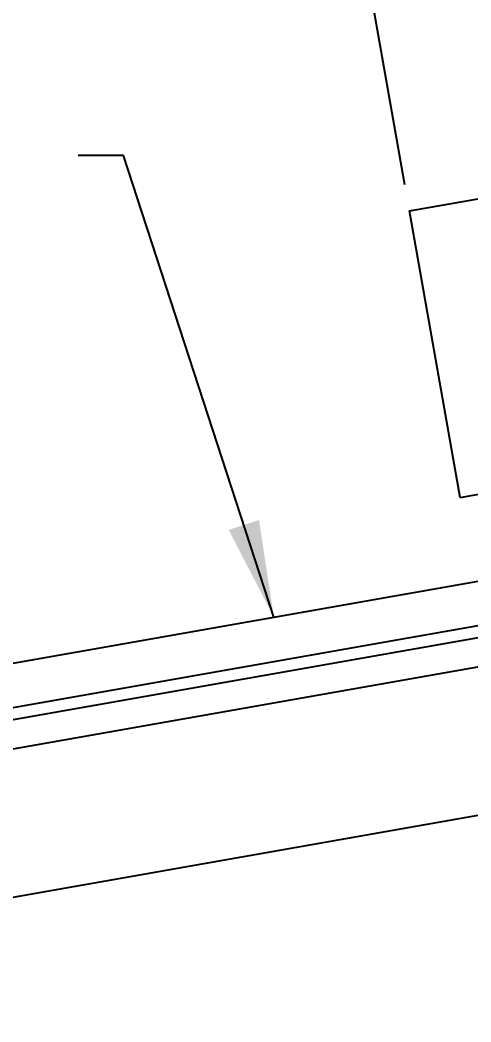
# Model space of a CAD drawing. Header units: inches. Extents: x -33163 to 19162, y -8858 to 30669.
# Drawn here: x -27962.77 to -27960.45, y -486.05 to -480.88 of the extents above; entities that cross this region are included whole.
import ezdxf

# ---------------------------------------------------------------- set-up
doc = ezdxf.new("R2010")
doc.units = ezdxf.units.IN
doc.layers.get('0').update_dxf_attribs({"color": 9, "lineweight": 0})
doc.layers.get('Defpoints').update_dxf_attribs({"color": 254})
for name, color, linetype in [('20 - 7.2 PANEL', 5, 'Continuous'), ('DIM', 7, 'Continuous'), ('PURLIN', 1, 'Continuous'), ('STLA', 12, 'Continuous'), ('TRIM', 4, 'Continuous')]:
    doc.layers.add(name, color=color, linetype=linetype)
doc.styles.add('TEXT', font='SIMPLEX.shx', dxfattribs={"width": 0.75, "height": 0.375})
doc.styles.add('TEXT1', font='ROMANS.shx', dxfattribs={"width": 0.75, "height": 0.375})
doc.dimstyles.new('DETAIL', dxfattribs={"dimscale": 4, "dimtxt": 0.375, "dimasz": 0.0625, "dimexe": 0.0625, "dimexo": 0.0625, "dimgap": 0.0625, "dimtad": 1, "dimdec": 4, "dimzin": 3, "dimdsep": 46, "dimlunit": 4, "dimtxsty": 'TEXT1', "dimblk": 'ARCHTICK', "dimcen": 0.0625, "dimclrd": 7, "dimclre": 7, "dimclrt": 2, "dimadec": 0, "dimazin": 0, "dimtfac": 0.6, "dimtdec": 4, "dimtmove": 0, "dimatfit": 3, "dimfxl": 1, "dimfrac": 2, "dimtolj": 1, "dimtzin": 0, "dimarcsym": 0})
doc.dimstyles.new('DETAIL$7', dxfattribs={"dimscale": 4, "dimtxt": 0.375, "dimasz": 0.125, "dimexe": 0.0625, "dimexo": 0.0625, "dimgap": 0.0625, "dimtad": 1, "dimdec": 4, "dimzin": 3, "dimdsep": 46, "dimlunit": 4, "dimtxsty": 'TEXT', "dimblk": 'ARCHTICK', "dimcen": 0.0625, "dimclrd": 7, "dimclre": 7, "dimclrt": 2, "dimadec": 0, "dimazin": 0, "dimtfac": 0.6, "dimtdec": 4, "dimtmove": 0, "dimatfit": 3, "dimfxl": 1, "dimfrac": 2, "dimtolj": 1, "dimtzin": 0, "dimarcsym": 0})

# ---------------------------------------------------------------- blocks, each defined once
blk = doc.blocks.new('_ArchTick')
at = {"color": 0, "linetype": 'ByBlock', "const_width": 0.15}
blk.add_lwpolyline([(-0.5, -0.5), (0.5, 0.5)], dxfattribs=at)
blk = doc.blocks.new('*D349')
at = {"layer": 'Defpoints', "color": 0, "transparency": 16777216}
for p in [(-27961.3492, -478.5423), (-27960.7429, -481.9806), (-27965.5327, -484.7081)]:
    blk.add_point(p, dxfattribs=at)
at = {"layer": 'DIM', "color": 7, "lineweight": -2, "transparency": 16777216}
for p, q in [((-27960.7863, -481.7344), (-27961.3926, -478.2961)), ((-27966.461, -479.4436), (-27961.3492, -478.5423)), ((-27965.5761, -484.4619), (-27966.5044, -479.1974))]:
    blk.add_line(p, q, dxfattribs=at)
at = {"layer": 'DIM', "color": 7, "lineweight": -2, "transparency": 16777216, "xscale": 0.25, "yscale": 0.25, "zscale": 0.25}
for p, rotation in [((-27961.3492, -478.5423), 10.00000000006434), ((-27966.461, -479.4436), 190.0000000000643)]:
    blk.add_blockref('_ArchTick', p, dxfattribs=dict(at, rotation=rotation))
at = {"layer": 'DIM', "color": 2, "transparency": 16777216, "insert": (-27963.9981, -478.4653), "char_height": 0.375, "attachment_point": 5, "rotation": 10, "style": 'TEXT1'}
blk.add_mtext('\\A1;4 1/2"  ', dxfattribs=at)

msp = doc.modelspace()

# ---------------------------------------------------------------- linework, layer by layer
at = {"layer": '20 - 7.2 PANEL'}
for p, q in [((-27960.76275, -481.86816), (-27947.3136, -479.49671)), ((-27960.50227, -483.34537), (-27947.06673, -480.97632)), ((-27960.50227, -483.34537), (-27960.76275, -481.86816))]:
    msp.add_line(p, q, dxfattribs=at)
at = {"layer": 'PURLIN'}
for p, q in [((-27966.45428, -485.28385), (-27946.9147, -481.83849)), ((-27966.45428, -486.04921), (-27946.78382, -482.58077))]:
    msp.add_line(p, q, dxfattribs=at)
at = {"layer": 'STLA'}
for p, q in [((-27966.45428, -485.07117), (-27952.66697, -482.6401)), ((-27952.71767, -482.7125), (-27966.45428, -485.13464))]:
    msp.add_line(p, q, dxfattribs=at)
at = {"layer": 'TRIM'}
msp.add_line((-27965.68891, -484.70809), (-27954.85603, -482.79796), dxfattribs=at)

# ---------------------------------------------------------------- dimensions: what is measured, and where the dimension line sits
at = {"layer": 'DIM'}
dim = msp.add_linear_dim(base=(-27961.34919, -478.54225), p1=(-27965.53269, -484.70809), p2=(-27960.74291, -481.98065), angle=10, text='4 1/2"  ', dimstyle='DETAIL', dxfattribs=at)
dim.commit()
dim.dimension.update_dxf_attribs({"geometry": '*D349', "text_midpoint": (-27963.9981, -478.46535)})

# ---------------------------------------------------------------- leaders
msp.add_leader([(-27961.46208, -483.96278), (-27962.23685, -481.58282), (-27962.47106, -481.58282)], dimstyle='DETAIL$7')

doc.saveas('drawing.dxf')
